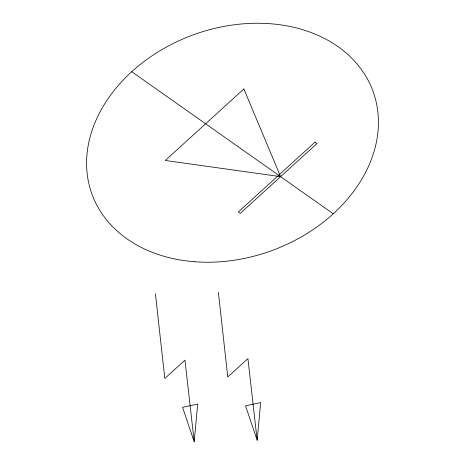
<?xml version="1.0" encoding="UTF-8"?>
<svg xmlns="http://www.w3.org/2000/svg" width="465" height="465" viewBox="0 0 465 465"><rect width="100%" height="100%" fill="white"/><g stroke="black" fill="none" stroke-linecap="round" stroke-linejoin="round"><path stroke-width="0.7" d="M194.207 441.75L197.695 404.073L182.553 407.294L194.207 441.75L184.965 360.113L164.802 378.458L155.42 293.764M257.162 440.25L260.65 402.574L245.508 405.794L257.162 440.25L247.915 358.614L227.757 376.964L218.376 292.27M131.752 71.697L333.248 213.778M243.863 88.954L165.284 160.471L280.598 176.654L243.863 88.954M315.061 142.116L238.313 211.964L240.283 213.354L317.025 143.499L315.061 142.116M194.794 261.754A149.643 114.803 -20.2 0 0 373.436 92.454A149.643 114.803 -20.2 0 0 129.27 74.005A149.643 114.803 -20.2 0 0 194.794 261.754"/></g></svg>
